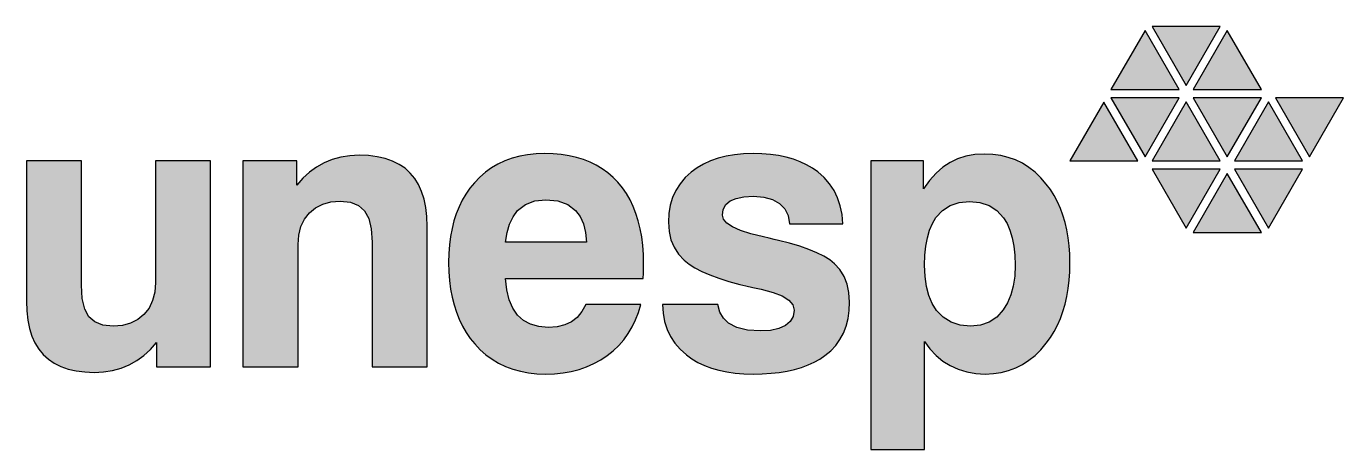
# Model space of a CAD drawing. Extents: x 7.401 to 7.756, y 6.748 to 6.862.
import ezdxf

# ---------------------------------------------------------------- set-up
doc = ezdxf.new("R2010")
doc.units = 0
doc.header["$LTSCALE"] = 0.000394
doc.layers.get('0').update_dxf_attribs({"linetype": 'CONTINUOUS'})

# ---------------------------------------------------------------- blocks, each defined once
blk = doc.blocks.new('*U0')
at = {"linetype": 'CONTINUOUS'}
for points in [[(7.416272, 6.792016), (7.416272, 6.825473), (7.401449, 6.825473)], [(7.401449, 6.825473), (7.401449, 6.787745), (7.416272, 6.792016)], [(7.450996, 6.825473), (7.436173, 6.792733), (7.450996, 6.770119)], [(7.436173, 6.825473), (7.436173, 6.792733), (7.450996, 6.825473)], [(7.474217, 6.818902), (7.474217, 6.825473), (7.459705, 6.825473)], [(7.459705, 6.825473), (7.459705, 6.770119), (7.474217, 6.818902)], [(7.481551, 6.824934), (7.479511, 6.823803), (7.501719, 6.824521)], [(7.501719, 6.824521), (7.479511, 6.823803), (7.503304, 6.823451)], [(7.483724, 6.825813), (7.481551, 6.824934), (7.499946, 6.825396)], [(7.499946, 6.825396), (7.481551, 6.824934), (7.501719, 6.824521)], [(7.486019, 6.826443), (7.483724, 6.825813), (7.497985, 6.826076)], [(7.497985, 6.826076), (7.483724, 6.825813), (7.499946, 6.825396)], [(7.488435, 6.826823), (7.486019, 6.826443), (7.495835, 6.826561)], [(7.495835, 6.826561), (7.486019, 6.826443), (7.497985, 6.826076)], [(7.490969, 6.826949), (7.488435, 6.826823), (7.493496, 6.826852)], [(7.493496, 6.826852), (7.488435, 6.826823), (7.495835, 6.826561)], [(7.528309, 6.824585), (7.526567, 6.823566), (7.554763, 6.82428)], [(7.530153, 6.825446), (7.528309, 6.824585), (7.553071, 6.825108)], [(7.553071, 6.825108), (7.528309, 6.824585), (7.554763, 6.82428)], [(7.532098, 6.826151), (7.530153, 6.825446), (7.551282, 6.82581)], [(7.551282, 6.82581), (7.530153, 6.825446), (7.553071, 6.825108)], [(7.534145, 6.826699), (7.532098, 6.826151), (7.549397, 6.826383)], [(7.549397, 6.826383), (7.532098, 6.826151), (7.551282, 6.82581)], [(7.536294, 6.82709), (7.534145, 6.826699), (7.547417, 6.826829)], [(7.547417, 6.826829), (7.534145, 6.826699), (7.549397, 6.826383)], [(7.538545, 6.827324), (7.536294, 6.82709), (7.54534, 6.827147)], [(7.54534, 6.827147), (7.536294, 6.82709), (7.547417, 6.826829)], [(7.540898, 6.827402), (7.538545, 6.827324), (7.543167, 6.827338)], [(7.543167, 6.827338), (7.538545, 6.827324), (7.54534, 6.827147)], [(7.583629, 6.824607), (7.581892, 6.823598), (7.611305, 6.824416)], [(7.611305, 6.824416), (7.581892, 6.823598), (7.612889, 6.823501)], [(7.585502, 6.825461), (7.583629, 6.824607), (7.609601, 6.825208)], [(7.609601, 6.825208), (7.583629, 6.824607), (7.611305, 6.824416)], [(7.587512, 6.82616), (7.585502, 6.825461), (7.60778, 6.825878)], [(7.60778, 6.825878), (7.585502, 6.825461), (7.609601, 6.825208)], [(7.589657, 6.826703), (7.587512, 6.82616), (7.60584, 6.826427)], [(7.60584, 6.826427), (7.587512, 6.82616), (7.60778, 6.825878)], [(7.591938, 6.827091), (7.589657, 6.826703), (7.603782, 6.826854)], [(7.603782, 6.826854), (7.589657, 6.826703), (7.60584, 6.826427)], [(7.594354, 6.827324), (7.591938, 6.827091), (7.601607, 6.827158)], [(7.601607, 6.827158), (7.591938, 6.827091), (7.603782, 6.826854)], [(7.596906, 6.827402), (7.594354, 6.827324), (7.599314, 6.827341)], [(7.599314, 6.827341), (7.594354, 6.827324), (7.601607, 6.827158)], [(7.642736, 6.825422), (7.628642, 6.747879), (7.642736, 6.81793)], [(7.628642, 6.825422), (7.628642, 6.747879), (7.642736, 6.825422)], [(7.649898, 6.825056), (7.647971, 6.823771), (7.669367, 6.824805)], [(7.669367, 6.824805), (7.647971, 6.823771), (7.671117, 6.82371)], [(7.651955, 6.826037), (7.649898, 6.825056), (7.667522, 6.825701)], [(7.667522, 6.825701), (7.649898, 6.825056), (7.669367, 6.824805)], [(7.654192, 6.826737), (7.651955, 6.826037), (7.665581, 6.826399)], [(7.665581, 6.826399), (7.651955, 6.826037), (7.667522, 6.825701)], [(7.656606, 6.827156), (7.654192, 6.826737), (7.663546, 6.826897)], [(7.663546, 6.826897), (7.654192, 6.826737), (7.665581, 6.826399)], [(7.659193, 6.827296), (7.656606, 6.827156), (7.661416, 6.827196)], [(7.661416, 6.827196), (7.656606, 6.827156), (7.663546, 6.826897)], [(7.477611, 6.82242), (7.475847, 6.820786), (7.504701, 6.822186)], [(7.504701, 6.822186), (7.475847, 6.820786), (7.50591, 6.820727)], [(7.479511, 6.823803), (7.477611, 6.82242), (7.503304, 6.823451)], [(7.503304, 6.823451), (7.477611, 6.82242), (7.504701, 6.822186)], [(7.523389, 6.821055), (7.521953, 6.819564), (7.559263, 6.821026)], [(7.559263, 6.821026), (7.521953, 6.819564), (7.560571, 6.819686)], [(7.524927, 6.822389), (7.523389, 6.821055), (7.557859, 6.822238)], [(7.557859, 6.822238), (7.523389, 6.821055), (7.559263, 6.821026)], [(7.526567, 6.823566), (7.524927, 6.822389), (7.556359, 6.823323)], [(7.556359, 6.823323), (7.524927, 6.822389), (7.557859, 6.822238)], [(7.554763, 6.82428), (7.526567, 6.823566), (7.556359, 6.823323)], [(7.578667, 6.820944), (7.577292, 6.819311), (7.61749, 6.819313)], [(7.580291, 6.822434), (7.578667, 6.820944), (7.616043, 6.820971)], [(7.616043, 6.820971), (7.578667, 6.820944), (7.61749, 6.819313)], [(7.581892, 6.823598), (7.580291, 6.822434), (7.612889, 6.823501)], [(7.612889, 6.823501), (7.580291, 6.822434), (7.614354, 6.822465)], [(7.614354, 6.822465), (7.580291, 6.822434), (7.616043, 6.820971)], [(7.646134, 6.822157), (7.644388, 6.820211), (7.67433, 6.820924)], [(7.67433, 6.820924), (7.644388, 6.820211), (7.675791, 6.819233)], [(7.647971, 6.823771), (7.646134, 6.822157), (7.671117, 6.82371)], [(7.671117, 6.82371), (7.646134, 6.822157), (7.672771, 6.822416)], [(7.672771, 6.822416), (7.646134, 6.822157), (7.67433, 6.820924)], [(7.474217, 6.818902), (7.459705, 6.770119), (7.475296, 6.8078)], [(7.475847, 6.820786), (7.474217, 6.818902), (7.50591, 6.820727)], [(7.50591, 6.820727), (7.474217, 6.818902), (7.506932, 6.819073)], [(7.506932, 6.819073), (7.474217, 6.818902), (7.507768, 6.817223)], [(7.474217, 6.818902), (7.483395, 6.814431), (7.507768, 6.817223)], [(7.474217, 6.818902), (7.481187, 6.813845), (7.483395, 6.814431)], [(7.474217, 6.818902), (7.479251, 6.812868), (7.481187, 6.813845)], [(7.474217, 6.818902), (7.477591, 6.811501), (7.479251, 6.812868)], [(7.474217, 6.818902), (7.476253, 6.809793), (7.477591, 6.811501)], [(7.474217, 6.818902), (7.475296, 6.8078), (7.476253, 6.809793)], [(7.520753, 6.818091), (7.519667, 6.816523), (7.562857, 6.816666)], [(7.521953, 6.819564), (7.520753, 6.818091), (7.561771, 6.81823)], [(7.561771, 6.81823), (7.520753, 6.818091), (7.562857, 6.816666)], [(7.560571, 6.819686), (7.521953, 6.819564), (7.561771, 6.81823)], [(7.576165, 6.817534), (7.575287, 6.815613), (7.597008, 6.815949)], [(7.577292, 6.819311), (7.576165, 6.817534), (7.618694, 6.817492)], [(7.576165, 6.817534), (7.597008, 6.815949), (7.618694, 6.817492)], [(7.61749, 6.819313), (7.577292, 6.819311), (7.618694, 6.817492)], [(7.618694, 6.817492), (7.597008, 6.815949), (7.619657, 6.815506)], [(7.642736, 6.81793), (7.628642, 6.747879), (7.643817, 6.804815)], [(7.644388, 6.820211), (7.642736, 6.81793), (7.675791, 6.819233)], [(7.675791, 6.819233), (7.642736, 6.81793), (7.676895, 6.817722)], [(7.642736, 6.81793), (7.652337, 6.814302), (7.676895, 6.817722)], [(7.642736, 6.81793), (7.649912, 6.81348), (7.652337, 6.814302)], [(7.642736, 6.81793), (7.647841, 6.812112), (7.649912, 6.81348)], [(7.642736, 6.81793), (7.646126, 6.810197), (7.647841, 6.812112)], [(7.642736, 6.81793), (7.645186, 6.808627), (7.646126, 6.810197)], [(7.642736, 6.81793), (7.644416, 6.806833), (7.645186, 6.808627)], [(7.642736, 6.81793), (7.643817, 6.804815), (7.644416, 6.806833)], [(7.676895, 6.817722), (7.652337, 6.814302), (7.65511, 6.814575)], [(7.676895, 6.817722), (7.65511, 6.814575), (7.677894, 6.816128)], [(7.507768, 6.817223), (7.483395, 6.814431), (7.485878, 6.814627)], [(7.507768, 6.817223), (7.485878, 6.814627), (7.508418, 6.815177)], [(7.508418, 6.815177), (7.485878, 6.814627), (7.508881, 6.812933)], [(7.485878, 6.814627), (7.488619, 6.814343), (7.508881, 6.812933)], [(7.488619, 6.814343), (7.490796, 6.813492), (7.508881, 6.812933)], [(7.518695, 6.81486), (7.517837, 6.813102), (7.538218, 6.814699)], [(7.538218, 6.814699), (7.517837, 6.813102), (7.53568, 6.813714)], [(7.519667, 6.816523), (7.518695, 6.81486), (7.541209, 6.815028)], [(7.541209, 6.815028), (7.518695, 6.81486), (7.538218, 6.814699)], [(7.562857, 6.816666), (7.519667, 6.816523), (7.541209, 6.815028)], [(7.562857, 6.816666), (7.541209, 6.815028), (7.563829, 6.814994)], [(7.541209, 6.815028), (7.544402, 6.814706), (7.563829, 6.814994)], [(7.563829, 6.814994), (7.544402, 6.814706), (7.564686, 6.813214)], [(7.544402, 6.814706), (7.547063, 6.813735), (7.564686, 6.813214)], [(7.575287, 6.815613), (7.57466, 6.813547), (7.592347, 6.815387)], [(7.592347, 6.815387), (7.57466, 6.813547), (7.590736, 6.814678)], [(7.590736, 6.814678), (7.57466, 6.813547), (7.589589, 6.813688)], [(7.597008, 6.815949), (7.575287, 6.815613), (7.594436, 6.81581)], [(7.594436, 6.81581), (7.575287, 6.815613), (7.592347, 6.815387)], [(7.597008, 6.815949), (7.599783, 6.815735), (7.619657, 6.815506)], [(7.599783, 6.815735), (7.602121, 6.815093), (7.619657, 6.815506)], [(7.619657, 6.815506), (7.602121, 6.815093), (7.620378, 6.813357)], [(7.602121, 6.815093), (7.604012, 6.81402), (7.620378, 6.813357)], [(7.604012, 6.81402), (7.605432, 6.81255), (7.620378, 6.813357)], [(7.677894, 6.816128), (7.65511, 6.814575), (7.678788, 6.81445)], [(7.65511, 6.814575), (7.657938, 6.814301), (7.678788, 6.81445)], [(7.678788, 6.81445), (7.657938, 6.814301), (7.679577, 6.812689)], [(7.657938, 6.814301), (7.660405, 6.813478), (7.679577, 6.812689)], [(7.490796, 6.813492), (7.492413, 6.812071), (7.508881, 6.812933)], [(7.508881, 6.812933), (7.492413, 6.812071), (7.509159, 6.810491)], [(7.492413, 6.812071), (7.493529, 6.810006), (7.509159, 6.810491)], [(7.509159, 6.810491), (7.493529, 6.810006), (7.509252, 6.807851)], [(7.517094, 6.811248), (7.516465, 6.8093), (7.532356, 6.810441)], [(7.532356, 6.810441), (7.516465, 6.8093), (7.531406, 6.808479)], [(7.517837, 6.813102), (7.517094, 6.811248), (7.533594, 6.812075)], [(7.533594, 6.812075), (7.517094, 6.811248), (7.532356, 6.810441)], [(7.53568, 6.813714), (7.517837, 6.813102), (7.533594, 6.812075)], [(7.547063, 6.813735), (7.549185, 6.812111), (7.564686, 6.813214)], [(7.564686, 6.813214), (7.549185, 6.812111), (7.56543, 6.811326)], [(7.549185, 6.812111), (7.55041, 6.810477), (7.56543, 6.811326)], [(7.56543, 6.811326), (7.55041, 6.810477), (7.566059, 6.809329)], [(7.55041, 6.810477), (7.551312, 6.80851), (7.566059, 6.809329)], [(7.574283, 6.811336), (7.574157, 6.808981), (7.588665, 6.810859)], [(7.588665, 6.810859), (7.574157, 6.808981), (7.588972, 6.809775)], [(7.57466, 6.813547), (7.574283, 6.811336), (7.588897, 6.812416)], [(7.588897, 6.812416), (7.574283, 6.811336), (7.588665, 6.810859)], [(7.589589, 6.813688), (7.57466, 6.813547), (7.588897, 6.812416)], [(7.620378, 6.813357), (7.605432, 6.81255), (7.620859, 6.811042)], [(7.605432, 6.81255), (7.606324, 6.810732), (7.620859, 6.811042)], [(7.620859, 6.811042), (7.606324, 6.810732), (7.621098, 6.808564)], [(7.606324, 6.810732), (7.606689, 6.808564), (7.621098, 6.808564)], [(7.660405, 6.813478), (7.662514, 6.812106), (7.679577, 6.812689)], [(7.679577, 6.812689), (7.662514, 6.812106), (7.68026, 6.810844)], [(7.662514, 6.812106), (7.664268, 6.810182), (7.68026, 6.810844)], [(7.68026, 6.810844), (7.664268, 6.810182), (7.680839, 6.808916)], [(7.475296, 6.8078), (7.459705, 6.770119), (7.47472, 6.805523)], [(7.493529, 6.810006), (7.494203, 6.807173), (7.509252, 6.807851)], [(7.509252, 6.807851), (7.494203, 6.807173), (7.509252, 6.770119)], [(7.494203, 6.807173), (7.494429, 6.803575), (7.509252, 6.770119)], [(7.51595, 6.807257), (7.51555, 6.805119), (7.530743, 6.806191)], [(7.516465, 6.8093), (7.51595, 6.807257), (7.531406, 6.808479)], [(7.531406, 6.808479), (7.51595, 6.807257), (7.530743, 6.806191)], [(7.566059, 6.809329), (7.551312, 6.80851), (7.566573, 6.807224)], [(7.551312, 6.80851), (7.551893, 6.80621), (7.566573, 6.807224)], [(7.566573, 6.807224), (7.551893, 6.80621), (7.566973, 6.80501)], [(7.588972, 6.809775), (7.574157, 6.808981), (7.589893, 6.808733)], [(7.574157, 6.808981), (7.574326, 6.806521), (7.589893, 6.808733)], [(7.589893, 6.808733), (7.574326, 6.806521), (7.591428, 6.807733)], [(7.591428, 6.807733), (7.574326, 6.806521), (7.593577, 6.806777)], [(7.593577, 6.806777), (7.574326, 6.806521), (7.596341, 6.805866)], [(7.664268, 6.810182), (7.665232, 6.808602), (7.680839, 6.808916)], [(7.680839, 6.808916), (7.665232, 6.808602), (7.681312, 6.806905)], [(7.665232, 6.808602), (7.666022, 6.806803), (7.681312, 6.806905)], [(7.681312, 6.806905), (7.666022, 6.806803), (7.68168, 6.804811)], [(7.666022, 6.806803), (7.666637, 6.804785), (7.68168, 6.804811)], [(7.47472, 6.805523), (7.459705, 6.770119), (7.474528, 6.802965)], [(7.494429, 6.803575), (7.494429, 6.770119), (7.509252, 6.770119)], [(7.51555, 6.805119), (7.515264, 6.802887), (7.530366, 6.803575)], [(7.530366, 6.803575), (7.515264, 6.802887), (7.567259, 6.802689)], [(7.530743, 6.806191), (7.51555, 6.805119), (7.530366, 6.803575)], [(7.552157, 6.803575), (7.530366, 6.803575), (7.567259, 6.802689)], [(7.551893, 6.80621), (7.552157, 6.803575), (7.566973, 6.80501)], [(7.566973, 6.80501), (7.552157, 6.803575), (7.567259, 6.802689)], [(7.574326, 6.806521), (7.574833, 6.804271), (7.596341, 6.805866)], [(7.596341, 6.805866), (7.574833, 6.804271), (7.59972, 6.805001)], [(7.59972, 6.805001), (7.574833, 6.804271), (7.601288, 6.804644)], [(7.601288, 6.804644), (7.574833, 6.804271), (7.602628, 6.804337)], [(7.602628, 6.804337), (7.574833, 6.804271), (7.603736, 6.804079)], [(7.574833, 6.804271), (7.575675, 6.802233), (7.603736, 6.804079)], [(7.603736, 6.804079), (7.575675, 6.802233), (7.60675, 6.803317)], [(7.60675, 6.803317), (7.575675, 6.802233), (7.609479, 6.802511)], [(7.643817, 6.804815), (7.628642, 6.747879), (7.64339, 6.802574)], [(7.68168, 6.804811), (7.666637, 6.804785), (7.681943, 6.802634)], [(7.666637, 6.804785), (7.667077, 6.802549), (7.681943, 6.802634)], [(7.474528, 6.802965), (7.459705, 6.770119), (7.474528, 6.770119)], [(7.515093, 6.80056), (7.515035, 6.798138), (7.567431, 6.800259)], [(7.567431, 6.800259), (7.515035, 6.798138), (7.567488, 6.797721)], [(7.515264, 6.802887), (7.515093, 6.80056), (7.567259, 6.802689)], [(7.567259, 6.802689), (7.515093, 6.80056), (7.567431, 6.800259)], [(7.609479, 6.802511), (7.575675, 6.802233), (7.611922, 6.801661)], [(7.575675, 6.802233), (7.576852, 6.800408), (7.611922, 6.801661)], [(7.611922, 6.801661), (7.576852, 6.800408), (7.61408, 6.800768)], [(7.61408, 6.800768), (7.576852, 6.800408), (7.615952, 6.79983)], [(7.576852, 6.800408), (7.578362, 6.798796), (7.615952, 6.79983)], [(7.615952, 6.79983), (7.578362, 6.798796), (7.617538, 6.798849)], [(7.64339, 6.802574), (7.628642, 6.747879), (7.643133, 6.800109)], [(7.643133, 6.800109), (7.628642, 6.747879), (7.643047, 6.797422)], [(7.681943, 6.802634), (7.667077, 6.802549), (7.682101, 6.800374)], [(7.667077, 6.802549), (7.667341, 6.800094), (7.682101, 6.800374)], [(7.682101, 6.800374), (7.667341, 6.800094), (7.682154, 6.798032)], [(7.667341, 6.800094), (7.667429, 6.797422), (7.682154, 6.798032)], [(7.515035, 6.798138), (7.515093, 6.795673), (7.567488, 6.797721)], [(7.567488, 6.797721), (7.515093, 6.795673), (7.567487, 6.79675)], [(7.567487, 6.79675), (7.515093, 6.795673), (7.567482, 6.795958)], [(7.617538, 6.798849), (7.578362, 6.798796), (7.618839, 6.797823)], [(7.578362, 6.798796), (7.579697, 6.797739), (7.618839, 6.797823)], [(7.618839, 6.797823), (7.579697, 6.797739), (7.620292, 6.796241)], [(7.579697, 6.797739), (7.5813, 6.796726), (7.620292, 6.796241)], [(7.5813, 6.796726), (7.583172, 6.795755), (7.620292, 6.796241)], [(7.620292, 6.796241), (7.583172, 6.795755), (7.621425, 6.794418)], [(7.643047, 6.797422), (7.628642, 6.747879), (7.643177, 6.794426)], [(7.667429, 6.797422), (7.6673, 6.794497), (7.682101, 6.795656)], [(7.682154, 6.798032), (7.667429, 6.797422), (7.682101, 6.795656)], [(7.436173, 6.792733), (7.435981, 6.790175), (7.450996, 6.770119)], [(7.567482, 6.795958), (7.515093, 6.795673), (7.567469, 6.795339)], [(7.515093, 6.795673), (7.515267, 6.793304), (7.567469, 6.795339)], [(7.567469, 6.795339), (7.515267, 6.793304), (7.530366, 6.793843)], [(7.530366, 6.793843), (7.515267, 6.793304), (7.530682, 6.790787)], [(7.515267, 6.793304), (7.515557, 6.791029), (7.530682, 6.790787)], [(7.567469, 6.795339), (7.530366, 6.793843), (7.567441, 6.794823)], [(7.567441, 6.794823), (7.530366, 6.793843), (7.567393, 6.794323)], [(7.567393, 6.794323), (7.530366, 6.793843), (7.567331, 6.793843)], [(7.583172, 6.795755), (7.585313, 6.794826), (7.621425, 6.794418)], [(7.585313, 6.794826), (7.587725, 6.793938), (7.621425, 6.794418)], [(7.621425, 6.794418), (7.587725, 6.793938), (7.622236, 6.792354)], [(7.587725, 6.793938), (7.590407, 6.793089), (7.622236, 6.792354)], [(7.590407, 6.793089), (7.593362, 6.79228), (7.622236, 6.792354)], [(7.643177, 6.794426), (7.628642, 6.747879), (7.643565, 6.791714)], [(7.6673, 6.794497), (7.666914, 6.791832), (7.681943, 6.793363)], [(7.681943, 6.793363), (7.666914, 6.791832), (7.68168, 6.791153)], [(7.682101, 6.795656), (7.6673, 6.794497), (7.681943, 6.793363)], [(7.416272, 6.792016), (7.401449, 6.787745), (7.416493, 6.788455)], [(7.435981, 6.790175), (7.435403, 6.787898), (7.450996, 6.770119)], [(7.515557, 6.791029), (7.515963, 6.78885), (7.530682, 6.790787)], [(7.530682, 6.790787), (7.515963, 6.78885), (7.531317, 6.788133)], [(7.622236, 6.792354), (7.593362, 6.79228), (7.622723, 6.790049)], [(7.593362, 6.79228), (7.594948, 6.79189), (7.622723, 6.790049)], [(7.594948, 6.79189), (7.596864, 6.791447), (7.622723, 6.790049)], [(7.596864, 6.791447), (7.599114, 6.790957), (7.622723, 6.790049)], [(7.599114, 6.790957), (7.602304, 6.790134), (7.622723, 6.790049)], [(7.602304, 6.790134), (7.604785, 6.789154), (7.622723, 6.790049)], [(7.622723, 6.790049), (7.604785, 6.789154), (7.622886, 6.787501)], [(7.604785, 6.789154), (7.606558, 6.788022), (7.622886, 6.787501)], [(7.643565, 6.791714), (7.628642, 6.747879), (7.644211, 6.789287)], [(7.644211, 6.789287), (7.628642, 6.747879), (7.645116, 6.787146)], [(7.666271, 6.789426), (7.665372, 6.787282), (7.681312, 6.789026)], [(7.681312, 6.789026), (7.665372, 6.787282), (7.680839, 6.786982)], [(7.666914, 6.791832), (7.666271, 6.789426), (7.68168, 6.791153)], [(7.68168, 6.791153), (7.666271, 6.789426), (7.681312, 6.789026)], [(7.416493, 6.788455), (7.401449, 6.787745), (7.417155, 6.785649)], [(7.401449, 6.787745), (7.401541, 6.785121), (7.417155, 6.785649)], [(7.417155, 6.785649), (7.401541, 6.785121), (7.418256, 6.783591)], [(7.434441, 6.785905), (7.433094, 6.784197), (7.450996, 6.770119)], [(7.435403, 6.787898), (7.434441, 6.785905), (7.450996, 6.770119)], [(7.515963, 6.78885), (7.516485, 6.786766), (7.531317, 6.788133)], [(7.531317, 6.788133), (7.516485, 6.786766), (7.532271, 6.785879)], [(7.516485, 6.786766), (7.517123, 6.784777), (7.532271, 6.785879)], [(7.532271, 6.785879), (7.517123, 6.784777), (7.533543, 6.784024)], [(7.551949, 6.786875), (7.550882, 6.784956), (7.56609, 6.784745)], [(7.56672, 6.786875), (7.551949, 6.786875), (7.56609, 6.784745)], [(7.587971, 6.784845), (7.587417, 6.786875), (7.572528, 6.786875)], [(7.572528, 6.786875), (7.572713, 6.784498), (7.587971, 6.784845)], [(7.606558, 6.788022), (7.607622, 6.78674), (7.622886, 6.787501)], [(7.622886, 6.787501), (7.607622, 6.78674), (7.622782, 6.785212)], [(7.607622, 6.78674), (7.607976, 6.785312), (7.622782, 6.785212)], [(7.645116, 6.787146), (7.628642, 6.747879), (7.64628, 6.785292)], [(7.665372, 6.787282), (7.664217, 6.785398), (7.680839, 6.786982)], [(7.680839, 6.786982), (7.664217, 6.785398), (7.68026, 6.785021)], [(7.401541, 6.785121), (7.401819, 6.782688), (7.418256, 6.783591)], [(7.418256, 6.783591), (7.401819, 6.782688), (7.419865, 6.782187)], [(7.401819, 6.782688), (7.402282, 6.780448), (7.419865, 6.782187)], [(7.419865, 6.782187), (7.402282, 6.780448), (7.422054, 6.781349)], [(7.431423, 6.78283), (7.429487, 6.781853), (7.450996, 6.770119)], [(7.433094, 6.784197), (7.431423, 6.78283), (7.450996, 6.770119)], [(7.517123, 6.784777), (7.517878, 6.782883), (7.533543, 6.784024)], [(7.533543, 6.784024), (7.517878, 6.782883), (7.535138, 6.782579)], [(7.517878, 6.782883), (7.518748, 6.781084), (7.535138, 6.782579)], [(7.535138, 6.782579), (7.518748, 6.781084), (7.537049, 6.781548)], [(7.548075, 6.782217), (7.546302, 6.781389), (7.564401, 6.780842)], [(7.549593, 6.783404), (7.548075, 6.782217), (7.565316, 6.782734)], [(7.565316, 6.782734), (7.548075, 6.782217), (7.564401, 6.780842)], [(7.550882, 6.784956), (7.549593, 6.783404), (7.56609, 6.784745)], [(7.56609, 6.784745), (7.549593, 6.783404), (7.565316, 6.782734)], [(7.587971, 6.784845), (7.572713, 6.784498), (7.58895, 6.783159)], [(7.572713, 6.784498), (7.573145, 6.782269), (7.58895, 6.783159)], [(7.58895, 6.783159), (7.573145, 6.782269), (7.590354, 6.781819)], [(7.573145, 6.782269), (7.573822, 6.780187), (7.590354, 6.781819)], [(7.606927, 6.782306), (7.605614, 6.781209), (7.621954, 6.781058)], [(7.607714, 6.783674), (7.606927, 6.782306), (7.622472, 6.783064)], [(7.622472, 6.783064), (7.606927, 6.782306), (7.621954, 6.781058)], [(7.607976, 6.785312), (7.607714, 6.783674), (7.622782, 6.785212)], [(7.622782, 6.785212), (7.607714, 6.783674), (7.622472, 6.783064)], [(7.64628, 6.785292), (7.628642, 6.747879), (7.643047, 6.776953)], [(7.64628, 6.785292), (7.643047, 6.776953), (7.648063, 6.783424)], [(7.648063, 6.783424), (7.643047, 6.776953), (7.65018, 6.782089)], [(7.65018, 6.782089), (7.643047, 6.776953), (7.652632, 6.781287)], [(7.66042, 6.782114), (7.658073, 6.781293), (7.678788, 6.781348)], [(7.662466, 6.783482), (7.66042, 6.782114), (7.679577, 6.783143)], [(7.679577, 6.783143), (7.66042, 6.782114), (7.678788, 6.781348)], [(7.664217, 6.785398), (7.662466, 6.783482), (7.68026, 6.785021)], [(7.68026, 6.785021), (7.662466, 6.783482), (7.679577, 6.783143)], [(7.422054, 6.781349), (7.402282, 6.780448), (7.424823, 6.781071)], [(7.424823, 6.781071), (7.402282, 6.780448), (7.436484, 6.77669)], [(7.402282, 6.780448), (7.402932, 6.778401), (7.436484, 6.77669)], [(7.402932, 6.778401), (7.403768, 6.776547), (7.436484, 6.77669)], [(7.427287, 6.781267), (7.424823, 6.781071), (7.436484, 6.77669)], [(7.429487, 6.781853), (7.427287, 6.781267), (7.450996, 6.770119)], [(7.427287, 6.781267), (7.436484, 6.77669), (7.450996, 6.770119)], [(7.537049, 6.781548), (7.518748, 6.781084), (7.539277, 6.78093)], [(7.518748, 6.781084), (7.519734, 6.77938), (7.539277, 6.78093)], [(7.539277, 6.78093), (7.519734, 6.77938), (7.541819, 6.780725)], [(7.541819, 6.780725), (7.519734, 6.77938), (7.563343, 6.779069)], [(7.519734, 6.77938), (7.520837, 6.777771), (7.563343, 6.779069)], [(7.563343, 6.779069), (7.520837, 6.777771), (7.562142, 6.777415)], [(7.544216, 6.780891), (7.541819, 6.780725), (7.564401, 6.780842)], [(7.564401, 6.780842), (7.541819, 6.780725), (7.563343, 6.779069)], [(7.546302, 6.781389), (7.544216, 6.780891), (7.564401, 6.780842)], [(7.590354, 6.781819), (7.573822, 6.780187), (7.592569, 6.780674)], [(7.592569, 6.780674), (7.573822, 6.780187), (7.595417, 6.779981)], [(7.573822, 6.780187), (7.574746, 6.778253), (7.595417, 6.779981)], [(7.595417, 6.779981), (7.574746, 6.778253), (7.598902, 6.779749)], [(7.598902, 6.779749), (7.574746, 6.778253), (7.621229, 6.779192)], [(7.621229, 6.779192), (7.574746, 6.778253), (7.620296, 6.777467)], [(7.601574, 6.779913), (7.598902, 6.779749), (7.621229, 6.779192)], [(7.603811, 6.780402), (7.601574, 6.779913), (7.621229, 6.779192)], [(7.605614, 6.781209), (7.603811, 6.780402), (7.621954, 6.781058)], [(7.621954, 6.781058), (7.603811, 6.780402), (7.621229, 6.779192)], [(7.652632, 6.781287), (7.643047, 6.776953), (7.655421, 6.78102)], [(7.655421, 6.78102), (7.643047, 6.776953), (7.677894, 6.779637)], [(7.677894, 6.779637), (7.643047, 6.776953), (7.676895, 6.778009)], [(7.658073, 6.781293), (7.655421, 6.78102), (7.677894, 6.779637)], [(7.678788, 6.781348), (7.658073, 6.781293), (7.677894, 6.779637)], [(7.436484, 6.77669), (7.403768, 6.776547), (7.434839, 6.774808)], [(7.403768, 6.776547), (7.404792, 6.774888), (7.434839, 6.774808)], [(7.404792, 6.774888), (7.406004, 6.773422), (7.434839, 6.774808)], [(7.436484, 6.77669), (7.436484, 6.770119), (7.450996, 6.770119)], [(7.520837, 6.777771), (7.522055, 6.776256), (7.562142, 6.777415)], [(7.562142, 6.777415), (7.522055, 6.776256), (7.560799, 6.775879)], [(7.522055, 6.776256), (7.523511, 6.774724), (7.560799, 6.775879)], [(7.560799, 6.775879), (7.523511, 6.774724), (7.559313, 6.774461)], [(7.574746, 6.778253), (7.575915, 6.776467), (7.620296, 6.777467)], [(7.620296, 6.777467), (7.575915, 6.776467), (7.619155, 6.775881)], [(7.575915, 6.776467), (7.577329, 6.774829), (7.619155, 6.775881)], [(7.619155, 6.775881), (7.577329, 6.774829), (7.617806, 6.774436)], [(7.577329, 6.774829), (7.578988, 6.773339), (7.617806, 6.774436)], [(7.643047, 6.776953), (7.628642, 6.747879), (7.643047, 6.747879)], [(7.676895, 6.778009), (7.643047, 6.776953), (7.675791, 6.776465)], [(7.643047, 6.776953), (7.644508, 6.774942), (7.675791, 6.776465)], [(7.675791, 6.776465), (7.644508, 6.774942), (7.674332, 6.774731)], [(7.644508, 6.774942), (7.646147, 6.773186), (7.674332, 6.774731)], [(7.434839, 6.774808), (7.406004, 6.773422), (7.433061, 6.773174)], [(7.406004, 6.773422), (7.407397, 6.772155), (7.433061, 6.773174)], [(7.433061, 6.773174), (7.407397, 6.772155), (7.431151, 6.771791)], [(7.407397, 6.772155), (7.408977, 6.771083), (7.431151, 6.771791)], [(7.431151, 6.771791), (7.408977, 6.771083), (7.429114, 6.770662)], [(7.523511, 6.774724), (7.525066, 6.773353), (7.559313, 6.774461)], [(7.559313, 6.774461), (7.525066, 6.773353), (7.557685, 6.773162)], [(7.525066, 6.773353), (7.526722, 6.772143), (7.557685, 6.773162)], [(7.557685, 6.773162), (7.526722, 6.772143), (7.555937, 6.771998)], [(7.526722, 6.772143), (7.528478, 6.771095), (7.555937, 6.771998)], [(7.555937, 6.771998), (7.528478, 6.771095), (7.554096, 6.770989)], [(7.617806, 6.774436), (7.578988, 6.773339), (7.616248, 6.77313)], [(7.578988, 6.773339), (7.580486, 6.772261), (7.616248, 6.77313)], [(7.616248, 6.77313), (7.580486, 6.772261), (7.614859, 6.772192)], [(7.580486, 6.772261), (7.582107, 6.771308), (7.614859, 6.772192)], [(7.614859, 6.772192), (7.582107, 6.771308), (7.613348, 6.771353)], [(7.613348, 6.771353), (7.582107, 6.771308), (7.611717, 6.770613)], [(7.582107, 6.771308), (7.583853, 6.770483), (7.611717, 6.770613)], [(7.674332, 6.774731), (7.646147, 6.773186), (7.672782, 6.7732)], [(7.672782, 6.7732), (7.646147, 6.773186), (7.67114, 6.771873)], [(7.646147, 6.773186), (7.647961, 6.771683), (7.67114, 6.771873)], [(7.67114, 6.771873), (7.647961, 6.771683), (7.669407, 6.770749)], [(7.647961, 6.771683), (7.649949, 6.770434), (7.669407, 6.770749)], [(7.408977, 6.771083), (7.410745, 6.770205), (7.429114, 6.770662)], [(7.429114, 6.770662), (7.410745, 6.770205), (7.426952, 6.769782)], [(7.410745, 6.770205), (7.412699, 6.769522), (7.426952, 6.769782)], [(7.426952, 6.769782), (7.412699, 6.769522), (7.424659, 6.76915)], [(7.412699, 6.769522), (7.41484, 6.769033), (7.424659, 6.76915)], [(7.424659, 6.76915), (7.41484, 6.769033), (7.422235, 6.76877)], [(7.41484, 6.769033), (7.417167, 6.76874), (7.422235, 6.76877)], [(7.422235, 6.76877), (7.417167, 6.76874), (7.419681, 6.768642)], [(7.528478, 6.771095), (7.530333, 6.770208), (7.554096, 6.770989)], [(7.554096, 6.770989), (7.530333, 6.770208), (7.552163, 6.770135)], [(7.530333, 6.770208), (7.532288, 6.769483), (7.552163, 6.770135)], [(7.552163, 6.770135), (7.532288, 6.769483), (7.550137, 6.769436)], [(7.532288, 6.769483), (7.534344, 6.768919), (7.550137, 6.769436)], [(7.550137, 6.769436), (7.534344, 6.768919), (7.548018, 6.768893)], [(7.534344, 6.768919), (7.536498, 6.768516), (7.548018, 6.768893)], [(7.548018, 6.768893), (7.536498, 6.768516), (7.545807, 6.768504)], [(7.536498, 6.768516), (7.538752, 6.768274), (7.545807, 6.768504)], [(7.545807, 6.768504), (7.538752, 6.768274), (7.543503, 6.768271)], [(7.538752, 6.768274), (7.541106, 6.768193), (7.543503, 6.768271)], [(7.611717, 6.770613), (7.583853, 6.770483), (7.609965, 6.769971)], [(7.583853, 6.770483), (7.585722, 6.769784), (7.609965, 6.769971)], [(7.609965, 6.769971), (7.585722, 6.769784), (7.608092, 6.769428)], [(7.585722, 6.769784), (7.587715, 6.769212), (7.608092, 6.769428)], [(7.608092, 6.769428), (7.587715, 6.769212), (7.606099, 6.768983)], [(7.587715, 6.769212), (7.589831, 6.768766), (7.606099, 6.768983)], [(7.606099, 6.768983), (7.589831, 6.768766), (7.603985, 6.768638)], [(7.589831, 6.768766), (7.592071, 6.768448), (7.603985, 6.768638)], [(7.603985, 6.768638), (7.592071, 6.768448), (7.60175, 6.768391)], [(7.592071, 6.768448), (7.594434, 6.768257), (7.60175, 6.768391)], [(7.60175, 6.768391), (7.594434, 6.768257), (7.599396, 6.768243)], [(7.594434, 6.768257), (7.596921, 6.768193), (7.599396, 6.768243)], [(7.669407, 6.770749), (7.649949, 6.770434), (7.667584, 6.76983)], [(7.649949, 6.770434), (7.652093, 6.769454), (7.667584, 6.76983)], [(7.667584, 6.76983), (7.652093, 6.769454), (7.66567, 6.769114)], [(7.652093, 6.769454), (7.654381, 6.768754), (7.66567, 6.769114)], [(7.66567, 6.769114), (7.654381, 6.768754), (7.663665, 6.768603)], [(7.654381, 6.768754), (7.656812, 6.768334), (7.663665, 6.768603)], [(7.663665, 6.768603), (7.656812, 6.768334), (7.661571, 6.768296)], [(7.656812, 6.768334), (7.659386, 6.768193), (7.661571, 6.768296)]]:
    blk.add_solid(points, dxfattribs=at)
blk = doc.blocks.new('*U1')
at = {"color": 130, "linetype": 'CONTINUOUS'}
for points in [[(7.702346, 6.860477), (7.693193, 6.844611), (7.711496, 6.844611)], [(7.722567, 6.861583), (7.704264, 6.861583), (7.713417, 6.845717)], [(7.72448, 6.860477), (7.715335, 6.844611), (7.733638, 6.844611)], [(7.693193, 6.842398), (7.702346, 6.826524), (7.711496, 6.842398)], [(7.733638, 6.842398), (7.715335, 6.842398), (7.72448, 6.826524)], [(7.737477, 6.842398), (7.746622, 6.826524), (7.75578, 6.842398)], [(7.691276, 6.841229), (7.68215, 6.825418), (7.700402, 6.825418)], [(7.713417, 6.841284), (7.704264, 6.825418), (7.722567, 6.825418)], [(7.735551, 6.841284), (7.726406, 6.825418), (7.744709, 6.825418)], [(7.722567, 6.823205), (7.704264, 6.823205), (7.713417, 6.807335)], [(7.72448, 6.822099), (7.715335, 6.806229), (7.733638, 6.806229)], [(7.744709, 6.823205), (7.726406, 6.823205), (7.735551, 6.807335)]]:
    blk.add_solid(points, dxfattribs=at)

msp = doc.modelspace()

# ---------------------------------------------------------------- linework, layer by layer
at = {"color": 130, "linetype": 'CONTINUOUS'}
for points in [[(7.702346, 6.860477), (7.693193, 6.844611), (7.711496, 6.844611)], [(7.722567, 6.861583), (7.704264, 6.861583), (7.713417, 6.845717)], [(7.72448, 6.860477), (7.715335, 6.844611), (7.733638, 6.844611)], [(7.711496, 6.842398), (7.693193, 6.842398), (7.702346, 6.826524)], [(7.733638, 6.842398), (7.715335, 6.842398), (7.72448, 6.826524)], [(7.75578, 6.842398), (7.737477, 6.842398), (7.746622, 6.826524)], [(7.691276, 6.841229), (7.68215, 6.825418), (7.700402, 6.825418)], [(7.713417, 6.841284), (7.704264, 6.825418), (7.722567, 6.825418)], [(7.735551, 6.841284), (7.726406, 6.825418), (7.744709, 6.825418)], [(7.722567, 6.823205), (7.704264, 6.823205), (7.713417, 6.807335)], [(7.72448, 6.822099), (7.715335, 6.806229), (7.733638, 6.806229)], [(7.744709, 6.823205), (7.726406, 6.823205), (7.735551, 6.807335)]]:
    msp.add_lwpolyline(points, close=True, dxfattribs=at)
at = {"linetype": 'CONTINUOUS'}
for points in [[(7.450996, 6.825473), (7.436173, 6.825473), (7.436173, 6.792733), (7.435981, 6.790175), (7.435403, 6.787898), (7.434441, 6.785905), (7.433094, 6.784197), (7.431423, 6.78283), (7.429487, 6.781853), (7.427287, 6.781267), (7.424823, 6.781071), (7.422054, 6.781349), (7.419865, 6.782187), (7.418256, 6.783591), (7.417155, 6.785649), (7.416493, 6.788455), (7.416272, 6.792016), (7.416272, 6.825473), (7.401449, 6.825473), (7.401449, 6.787745), (7.401541, 6.785121), (7.401819, 6.782688), (7.402282, 6.780448), (7.402932, 6.778401), (7.403768, 6.776547), (7.404792, 6.774888), (7.406004, 6.773422), (7.407397, 6.772155), (7.408977, 6.771083), (7.410745, 6.770205), (7.412699, 6.769522), (7.41484, 6.769033), (7.417167, 6.76874), (7.419681, 6.768642), (7.422235, 6.76877), (7.424659, 6.76915), (7.426952, 6.769782), (7.429114, 6.770662), (7.431151, 6.771791), (7.433061, 6.773174), (7.434839, 6.774808), (7.436484, 6.77669), (7.436484, 6.770119), (7.450996, 6.770119)], [(7.474528, 6.802965), (7.47472, 6.805523), (7.475296, 6.8078), (7.476253, 6.809793), (7.477591, 6.811501), (7.479251, 6.812868), (7.481187, 6.813845), (7.483395, 6.814431), (7.485878, 6.814627), (7.488619, 6.814343), (7.490796, 6.813492), (7.492413, 6.812071), (7.493529, 6.810006), (7.494203, 6.807173), (7.494429, 6.803575), (7.494429, 6.770119), (7.509252, 6.770119), (7.509252, 6.807851), (7.509159, 6.810491), (7.508881, 6.812933), (7.508418, 6.815177), (7.507768, 6.817223), (7.506932, 6.819073), (7.50591, 6.820727), (7.504701, 6.822186), (7.503304, 6.823451), (7.501719, 6.824521), (7.499946, 6.825396), (7.497985, 6.826076), (7.495835, 6.826561), (7.493496, 6.826852), (7.490969, 6.826949), (7.488435, 6.826823), (7.486019, 6.826443), (7.483724, 6.825813), (7.481551, 6.824934), (7.479511, 6.823803), (7.477611, 6.82242), (7.475847, 6.820786), (7.474217, 6.818902), (7.474217, 6.825473), (7.459705, 6.825473), (7.459705, 6.770119), (7.474528, 6.770119)], [(7.535138, 6.782579), (7.533543, 6.784024), (7.532271, 6.785879), (7.531317, 6.788133), (7.530682, 6.790787), (7.530366, 6.793843), (7.567331, 6.793843), (7.567393, 6.794323), (7.567441, 6.794823), (7.567469, 6.795339), (7.567482, 6.795958), (7.567487, 6.79675), (7.567488, 6.797721), (7.567431, 6.800259), (7.567259, 6.802689), (7.566973, 6.80501), (7.566573, 6.807224), (7.566059, 6.809329), (7.56543, 6.811326), (7.564686, 6.813214), (7.563829, 6.814994), (7.562857, 6.816666), (7.561771, 6.81823), (7.560571, 6.819686), (7.559263, 6.821026), (7.557859, 6.822238), (7.556359, 6.823323), (7.554763, 6.82428), (7.553071, 6.825108), (7.551282, 6.82581), (7.549397, 6.826383), (7.547417, 6.826829), (7.54534, 6.827147), (7.543167, 6.827338), (7.540898, 6.827402), (7.538545, 6.827324), (7.536294, 6.82709), (7.534145, 6.826699), (7.532098, 6.826151), (7.530153, 6.825446), (7.528309, 6.824585), (7.526567, 6.823566), (7.524927, 6.822389), (7.523389, 6.821055), (7.521953, 6.819564), (7.520753, 6.818091), (7.519667, 6.816523), (7.518695, 6.81486), (7.517837, 6.813102), (7.517094, 6.811248), (7.516465, 6.8093), (7.51595, 6.807257), (7.51555, 6.805119), (7.515264, 6.802887), (7.515093, 6.80056), (7.515035, 6.798138), (7.515093, 6.795673), (7.515267, 6.793304), (7.515557, 6.791029), (7.515963, 6.78885), (7.516485, 6.786766), (7.517123, 6.784777), (7.517878, 6.782883), (7.518748, 6.781084), (7.519734, 6.77938), (7.520837, 6.777771), (7.522055, 6.776256), (7.523511, 6.774724), (7.525066, 6.773353), (7.526722, 6.772143), (7.528478, 6.771095), (7.530333, 6.770208), (7.532288, 6.769483), (7.534344, 6.768919), (7.536498, 6.768516), (7.538752, 6.768274), (7.541106, 6.768193), (7.543503, 6.768271), (7.545807, 6.768504), (7.548018, 6.768893), (7.550137, 6.769436), (7.552163, 6.770135), (7.554096, 6.770989), (7.555937, 6.771998), (7.557685, 6.773162), (7.559313, 6.774461), (7.560799, 6.775879), (7.562142, 6.777415), (7.563343, 6.779069), (7.564401, 6.780842), (7.565316, 6.782734), (7.56609, 6.784745), (7.56672, 6.786875), (7.551949, 6.786875), (7.550882, 6.784956), (7.549593, 6.783404), (7.548075, 6.782217), (7.546302, 6.781389), (7.544216, 6.780891), (7.541819, 6.780725), (7.539277, 6.78093), (7.537049, 6.781548)], [(7.619155, 6.775881), (7.620296, 6.777467), (7.621229, 6.779192), (7.621954, 6.781058), (7.622472, 6.783064), (7.622782, 6.785212), (7.622886, 6.787501), (7.622723, 6.790049), (7.622236, 6.792354), (7.621425, 6.794418), (7.620292, 6.796241), (7.618839, 6.797823), (7.617538, 6.798849), (7.615952, 6.79983), (7.61408, 6.800768), (7.611922, 6.801661), (7.609479, 6.802511), (7.60675, 6.803317), (7.603736, 6.804079), (7.602628, 6.804337), (7.601288, 6.804644), (7.59972, 6.805001), (7.596341, 6.805866), (7.593577, 6.806777), (7.591428, 6.807733), (7.589893, 6.808733), (7.588972, 6.809775), (7.588665, 6.810859), (7.588897, 6.812416), (7.589589, 6.813688), (7.590736, 6.814678), (7.592347, 6.815387), (7.594436, 6.81581), (7.597008, 6.815949), (7.599783, 6.815735), (7.602121, 6.815093), (7.604012, 6.81402), (7.605432, 6.81255), (7.606324, 6.810732), (7.606689, 6.808564), (7.621098, 6.808564), (7.620859, 6.811042), (7.620378, 6.813357), (7.619657, 6.815506), (7.618694, 6.817492), (7.61749, 6.819313), (7.616043, 6.820971), (7.614354, 6.822465), (7.612889, 6.823501), (7.611305, 6.824416), (7.609601, 6.825208), (7.60778, 6.825878), (7.60584, 6.826427), (7.603782, 6.826854), (7.601607, 6.827158), (7.599314, 6.827341), (7.596906, 6.827402), (7.594354, 6.827324), (7.591938, 6.827091), (7.589657, 6.826703), (7.587512, 6.82616), (7.585502, 6.825461), (7.583629, 6.824607), (7.581892, 6.823598), (7.580291, 6.822434), (7.578667, 6.820944), (7.577292, 6.819311), (7.576165, 6.817534), (7.575287, 6.815613), (7.57466, 6.813547), (7.574283, 6.811336), (7.574157, 6.808981), (7.574326, 6.806521), (7.574833, 6.804271), (7.575675, 6.802233), (7.576852, 6.800408), (7.578362, 6.798796), (7.579697, 6.797739), (7.5813, 6.796726), (7.583172, 6.795755), (7.585313, 6.794826), (7.587725, 6.793938), (7.590407, 6.793089), (7.593362, 6.79228), (7.594948, 6.79189), (7.596864, 6.791447), (7.599114, 6.790957), (7.602304, 6.790134), (7.604785, 6.789154), (7.606558, 6.788022), (7.607622, 6.78674), (7.607976, 6.785312), (7.607714, 6.783674), (7.606927, 6.782306), (7.605614, 6.781209), (7.603811, 6.780402), (7.601574, 6.779913), (7.598902, 6.779749), (7.595417, 6.779981), (7.592569, 6.780674), (7.590354, 6.781819), (7.58895, 6.783159), (7.587971, 6.784845), (7.587417, 6.786875), (7.572528, 6.786875), (7.572713, 6.784498), (7.573145, 6.782269), (7.573822, 6.780187), (7.574746, 6.778253), (7.575915, 6.776467), (7.577329, 6.774829), (7.578988, 6.773339), (7.580486, 6.772261), (7.582107, 6.771308), (7.583853, 6.770483), (7.585722, 6.769784), (7.587715, 6.769212), (7.589831, 6.768766), (7.592071, 6.768448), (7.594434, 6.768257), (7.596921, 6.768193), (7.599396, 6.768243), (7.60175, 6.768391), (7.603985, 6.768638), (7.606099, 6.768983), (7.608092, 6.769428), (7.609965, 6.769971), (7.611717, 6.770613), (7.613348, 6.771353), (7.614859, 6.772192), (7.616248, 6.77313), (7.617806, 6.774436)], [(7.643047, 6.776953), (7.644508, 6.774942), (7.646147, 6.773186), (7.647961, 6.771683), (7.649949, 6.770434), (7.652093, 6.769454), (7.654381, 6.768754), (7.656812, 6.768334), (7.659386, 6.768193), (7.661571, 6.768296), (7.663665, 6.768603), (7.66567, 6.769114), (7.667584, 6.76983), (7.669407, 6.770749), (7.67114, 6.771873), (7.672782, 6.7732), (7.674332, 6.774731), (7.675791, 6.776465), (7.676895, 6.778009), (7.677894, 6.779637), (7.678788, 6.781348), (7.679577, 6.783143), (7.68026, 6.785021), (7.680839, 6.786982), (7.681312, 6.789026), (7.68168, 6.791153), (7.681943, 6.793363), (7.682101, 6.795656), (7.682154, 6.798032), (7.682101, 6.800374), (7.681943, 6.802634), (7.68168, 6.804811), (7.681312, 6.806905), (7.680839, 6.808916), (7.68026, 6.810844), (7.679577, 6.812689), (7.678788, 6.81445), (7.677894, 6.816128), (7.676895, 6.817722), (7.675791, 6.819233), (7.67433, 6.820924), (7.672771, 6.822416), (7.671117, 6.82371), (7.669367, 6.824805), (7.667522, 6.825701), (7.665581, 6.826399), (7.663546, 6.826897), (7.661416, 6.827196), (7.659193, 6.827296), (7.656606, 6.827156), (7.654192, 6.826737), (7.651955, 6.826037), (7.649898, 6.825056), (7.647971, 6.823771), (7.646134, 6.822157), (7.644388, 6.820211), (7.642736, 6.81793), (7.642736, 6.825422), (7.628642, 6.825422), (7.628642, 6.747879), (7.643047, 6.747879)], [(7.530366, 6.803575), (7.530743, 6.806191), (7.531406, 6.808479), (7.532356, 6.810441), (7.533594, 6.812075), (7.53568, 6.813714), (7.538218, 6.814699), (7.541209, 6.815028), (7.544402, 6.814706), (7.547063, 6.813735), (7.549185, 6.812111), (7.55041, 6.810477), (7.551312, 6.80851), (7.551893, 6.80621), (7.552157, 6.803575)], [(7.648063, 6.783424), (7.64628, 6.785292), (7.645116, 6.787146), (7.644211, 6.789287), (7.643565, 6.791714), (7.643177, 6.794426), (7.643047, 6.797422), (7.643133, 6.800109), (7.64339, 6.802574), (7.643817, 6.804815), (7.644416, 6.806833), (7.645186, 6.808627), (7.646126, 6.810197), (7.647841, 6.812112), (7.649912, 6.81348), (7.652337, 6.814302), (7.65511, 6.814575), (7.657938, 6.814301), (7.660405, 6.813478), (7.662514, 6.812106), (7.664268, 6.810182), (7.665232, 6.808602), (7.666022, 6.806803), (7.666637, 6.804785), (7.667077, 6.802549), (7.667341, 6.800094), (7.667429, 6.797422), (7.6673, 6.794497), (7.666914, 6.791832), (7.666271, 6.789426), (7.665372, 6.787282), (7.664217, 6.785398), (7.662466, 6.783482), (7.66042, 6.782114), (7.658073, 6.781293), (7.655421, 6.78102), (7.652632, 6.781287), (7.65018, 6.782089)]]:
    msp.add_lwpolyline(points, close=True, dxfattribs=at)

# ---------------------------------------------------------------- block references
at = {"color": 130, "linetype": 'CONTINUOUS'}
msp.add_blockref('*U1', (0, 0), dxfattribs=at)
at = {"linetype": 'CONTINUOUS'}
msp.add_blockref('*U0', (0, 0), dxfattribs=at)

doc.saveas('drawing.dxf')
